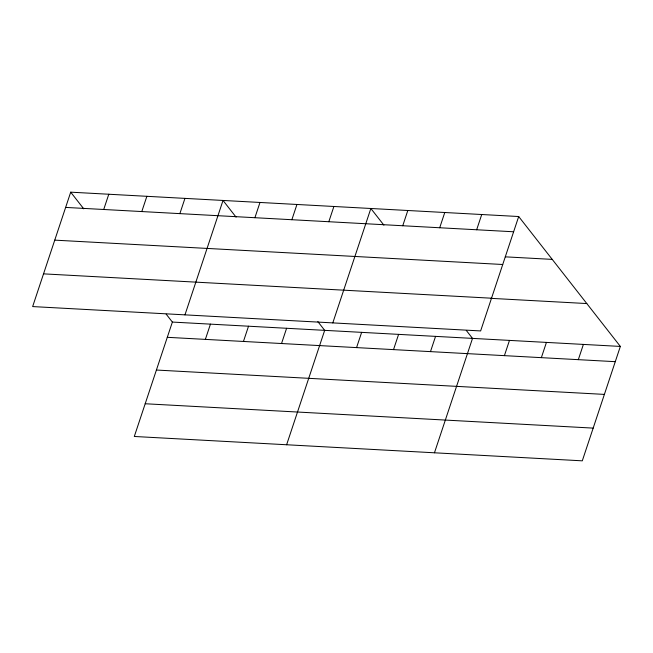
<?xml version="1.0" encoding="UTF-8"?>
<svg xmlns="http://www.w3.org/2000/svg" width="653" height="653" viewBox="0 0 653 653"><rect width="100%" height="100%" fill="white"/><g stroke="black" fill="none" stroke-linecap="round" stroke-linejoin="round"><path stroke-width="0.98" d="M70.712 192.17L32.65 306.575L480.632 330.932L518.694 216.527L70.712 192.17L83.755 208.838M103.713 209.491L108.79 194.243M141.791 211.564L146.868 196.308M179.869 213.629L184.946 198.381M166.156 314.126L172.368 322.068L134.306 436.473L582.288 460.83L620.35 346.425L518.694 216.527M184.962 314.86L223.024 200.447L236.068 217.123M205.369 339.389L210.446 324.133M254.907 217.71L259.984 202.463M243.447 341.454L248.524 326.206M291.867 219.718L296.944 204.471M281.533 343.527L286.602 328.279M328.826 221.726L333.895 206.479M286.618 444.758L324.68 330.345L317.848 321.619M332.801 322.9L370.855 208.487L383.907 225.154M356.562 347.608L361.64 332.353M402.746 225.75L407.815 210.495M393.522 349.616L398.599 334.369M439.706 227.758L444.775 212.503M430.482 351.624L435.559 336.377M476.657 229.766L481.734 214.519M434.457 452.79L472.519 338.385L466.299 330.442M504.402 355.648L509.471 340.393M541.361 357.656L546.43 342.401M578.321 359.664L583.39 344.409M65.635 207.417L513.617 231.774M505.291 256.841L552.242 259.388M54.754 240.141L502.737 264.498M43.539 273.86L491.521 298.209M490.909 298.339L586.802 303.555M172.368 322.068L620.35 346.425M167.29 337.315L615.273 361.672M156.41 370.039L604.392 394.396M145.195 403.75L593.177 428.107"/></g></svg>
